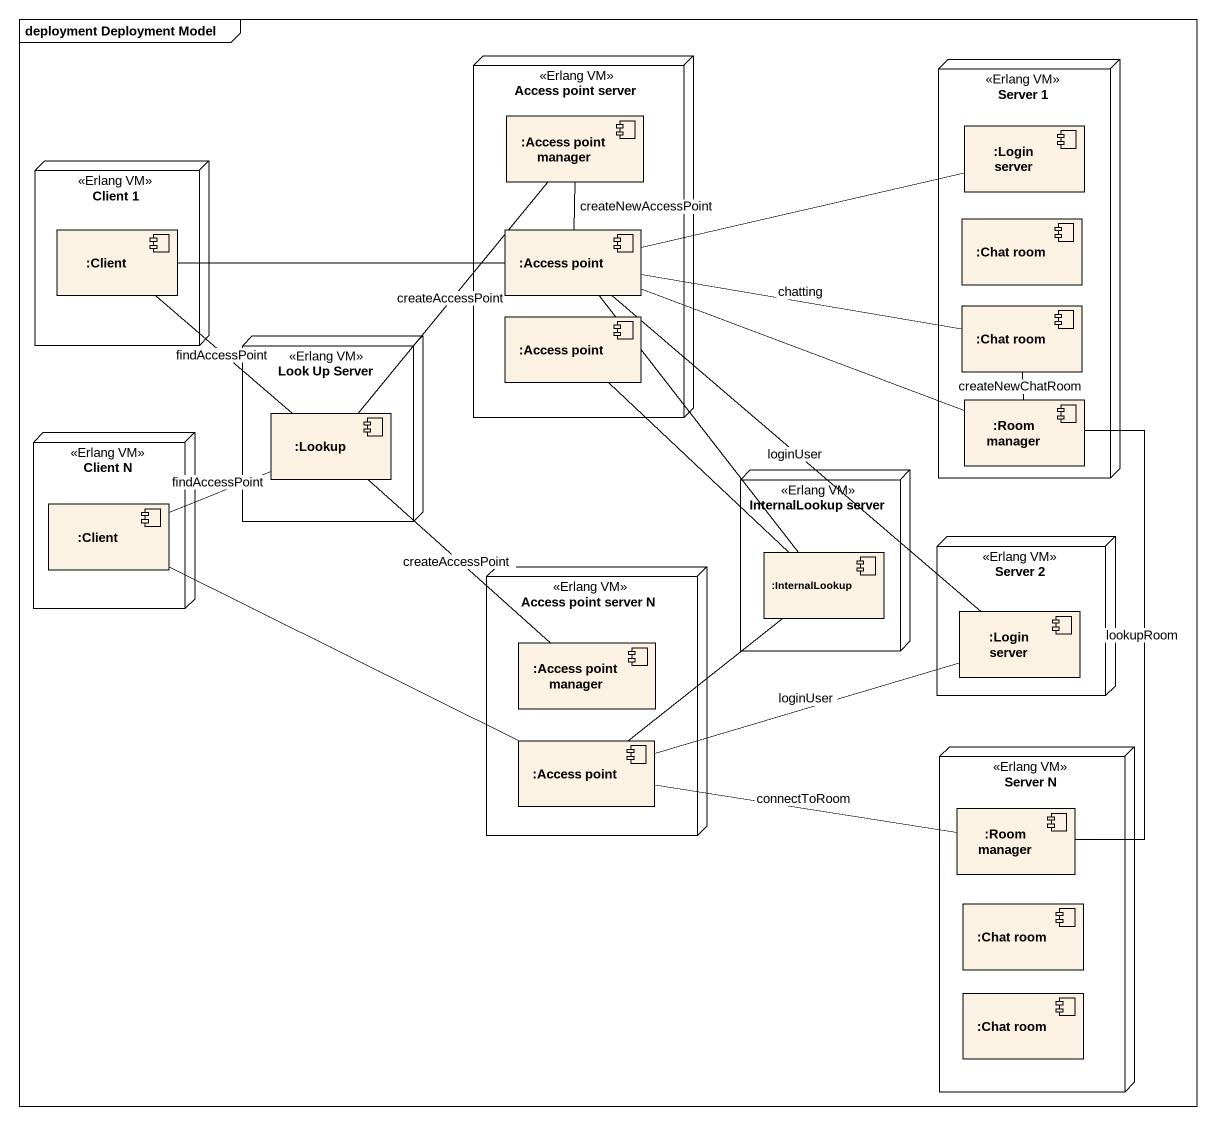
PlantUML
@startuml
mainframe deployment Deployment Model
node "Access point server" as Access_point_server <<Erlang VM>> {
  component ":Access point manager" as Access_point_manager
  component ":Access point" as Access_point
  component ":Access point" as Access_point_2
}
node "Server 1" as Server_1 <<Erlang VM>> {
  component ":Login server" as Login_server
  component ":Chat room" as Chat_room
  component ":Chat room" as Chat_room_2
  component ":Room manager" as Room_manager
}
node "Client 1" as Client_1 <<Erlang VM>> {
  component ":Client" as Client
}
node "Look Up Server" as Look_Up_Server <<Erlang VM>> {
  component ":Lookup" as Lookup
}
node "Client N" as Client_N <<Erlang VM>> {
  component ":Client" as Client_2
}
node "InternalLookup server" as InternalLookup_server <<Erlang VM>> {
  component ":InternalLookup" as InternalLookup
}
node "Server 2" as Server_2 <<Erlang VM>> {
  component ":Login server" as Login_server_2
}
node "Access point server N" as Access_point_server_N <<Erlang VM>> {
  component ":Access point manager" as Access_point_manager_2
  component ":Access point" as Access_point_3
}
node "Server N" as Server_N <<Erlang VM>> {
  component ":Room manager" as Room_manager_2
  component ":Chat room" as Chat_room_3
  component ":Chat room" as Chat_room_4
}
Access_point_manager -- Access_point : createNewAccessPoint
Client -right- Access_point
Client -- Lookup : findAccessPoint
Access_point -right- Login_server
Access_point -right- Chat_room_2 : chatting
Access_point -right- Room_manager
Access_point -- InternalLookup
Access_point -- Login_server_2 : loginUser
Access_point_2 -- InternalLookup
Room_manager -up- Chat_room_2 : createNewChatRoom
Room_manager -- Room_manager_2 : lookupRoom
Lookup -up- Access_point_manager : createAccessPoint
Lookup -- Access_point_manager_2 : createAccessPoint
Client_2 -right- Lookup : findAccessPoint
Client_2 -right- Access_point_3
Access_point_3 -up- InternalLookup
Access_point_3 -right- Login_server_2 : loginUser
Access_point_3 -right- Room_manager_2 : connectToRoom
@enduml
